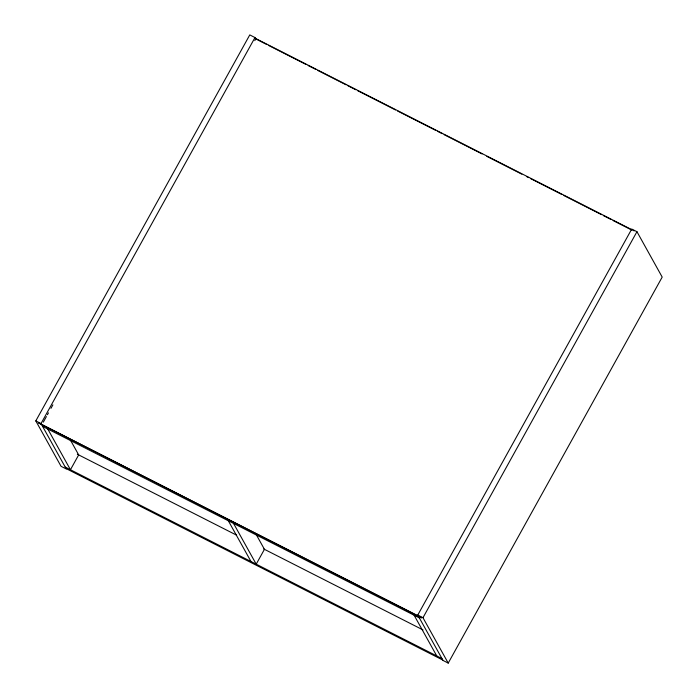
<?xml version="1.0" encoding="UTF-8"?>
<svg xmlns="http://www.w3.org/2000/svg" width="698" height="698" viewBox="0 0 698 698"><rect width="100%" height="100%" fill="white"/><g stroke="black" fill="none" stroke-linecap="round" stroke-linejoin="round"><path stroke-width="1.05" d="M35.807 420.911L41.016 423.564L66.266 468.951L61.049 466.308L35.807 420.911L249.779 34.9L254.988 37.552L256.044 39.437M41.016 423.564L254.988 37.552M43.32 422.142L46.408 416.575M47.429 414.717L48.459 412.858M50.963 408.347L52.882 404.884M254.787 40.641L255.747 38.914M417.762 615.06L631.734 229.049L636.951 231.692L662.193 277.089L448.221 663.1L443.012 660.448L417.762 615.06L422.979 617.713L448.221 663.1M422.979 617.713L636.951 231.692M255.381 38.338L634.203 230.89M254.709 38.381L266.427 44.34M268.372 45.326L306.239 64.574M308.132 65.542L315.906 69.486M317.843 70.481L346.051 84.807M347.962 85.784L355.727 89.728M357.673 90.723L395.557 109.97M397.494 110.965L435.378 130.221M437.323 131.207L442.174 133.676M444.12 134.662L482.004 153.918M486.846 156.378L521.825 174.16M526.658 176.611L528.622 177.615M530.541 178.583L561.654 194.402M563.591 195.388L601.475 214.644M603.36 215.603L611.134 219.547M613.071 220.542L631.585 229.947M42.578 426.365L419.324 617.87M77.347 454.224L236.587 535.165M263.774 548.986L423.023 629.928M65.228 467.093L441.982 658.598M66.031 468.541L442.785 660.038M414.115 615.217L436.765 655.946M256.009 534.171L264.437 549.326L256.21 564.167L233.56 523.439M228.342 520.795L251.001 561.524M70.245 439.74L78.673 454.895L70.446 469.745L47.787 429.017M421.199 617.398L38.495 422.875L421.505 617.939L421.199 617.398"/></g></svg>
